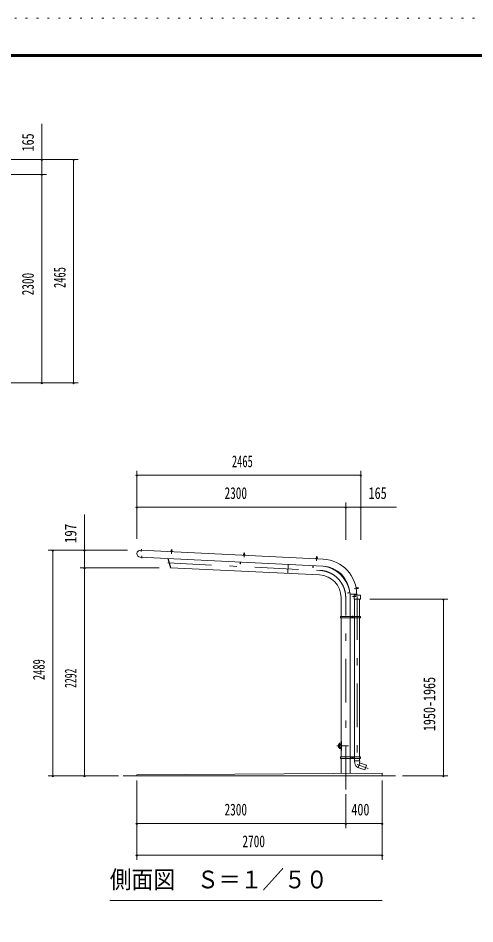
# Model space of a CAD drawing. Units: millimetres, scale not verified, with parts at other scales. Extents: x -25898 to 25908, y -10500 to 10500.
# Drawn here: x 6085 to 11113, y 514 to 10500 of the extents above; entities that cross this region are included whole.
import ezdxf
from ezdxf.enums import TextEntityAlignment as Align

# ---------------------------------------------------------------- set-up
doc = ezdxf.new("R2010")
doc.units = ezdxf.units.MM
doc.header["$LTSCALE"] = 40
doc.linetypes.add('USER3', pattern=[24, 12, -5, 2, -5])
doc.linetypes.add('USER4', pattern=[3, 0.5, -2.5])
for name, color, linetype, lineweight in [('0-2_1-05BOLD', 7, 'Continuous', 18), ('0-3_1-25CENTER', 3, 'USER3', 18), ('0-5_1-55DIM', 3, 'Continuous', 18), ('0-C_F-F1PAPER', 5, 'Continuous', 18), ('0-D_F-E_J_ADD', 5, 'USER4', 18)]:
    doc.layers.add(name, color=color, linetype=linetype, lineweight=lineweight)
doc.styles.add('ＭＳ ゴシック', font='')
doc.styles.get('ＭＳ ゴシック').set_extended_font_data('MS Gothic')

msp = doc.modelspace()

# ---------------------------------------------------------------- linework, layer by layer
at = {"layer": '0-2_1-05BOLD'}
for p, q in [((7432.89, 4633.77), (9442.17, 4535.5)), ((7771.46, 4627.95), (7771.21, 4622.83)), ((7772.16, 4637.24), (7771.73, 4628.44)), ((7777.69, 4622.51), (7777.94, 4627.63)), ((9438.41, 4458.59), (7429.12, 4556.87)), ((8570.5, 4588.87), (8570.25, 4583.75)), ((8576.74, 4583.43), (8576.99, 4588.55)), ((9369.3, 4544.67), (9369.55, 4549.79)), ((9376.03, 4549.47), (9375.78, 4544.36)), ((9058.87, 4477.16), (9054.01, 4377.67)), ((9811.53, 4216.93), (9816.58, 4217.74)), ((9817.6, 4211.32), (9812.54, 4210.52)), ((9826.76, 4213.03), (9818.06, 4211.65)), ((9640.62, 3904.27), (9640.62, 4111.67)), ((9735.66, 4162.96), (9716.67, 4159.95)), ((9742.22, 4111.67), (9742.22, 3904.27)), ((9813.1, 4149.37), (9750.77, 4148.83)), ((9784.08, 4139.37), (9784.08, 4149.12)), ((9787.28, 4149.14), (9787.28, 4139.37)), ((9789.98, 3904.27), (9789.98, 4094.37)), ((9844.98, 4094.37), (9844.98, 3904.27)), ((9632.92, 3896.27), (9639.02, 3896.27)), ((9639.02, 3888.27), (9639.02, 3904.27)), ((9743.82, 3904.27), (9743.82, 3888.27)), ((9788.38, 3888.27), (9788.38, 3904.27)), ((9846.57, 3904.27), (9846.57, 3888.27)), ((9846.57, 3896.27), (9852.68, 3896.27)), ((9640.62, 2354.27), (9640.62, 3888.27)), ((9742.22, 3888.27), (9742.22, 2354.27)), ((9789.98, 2354.27), (9789.98, 3888.27)), ((9844.98, 3888.27), (9844.98, 2354.27)), ((9639.02, 2346.27), (9632.92, 2346.27)), ((9639.02, 2338.27), (9639.02, 2354.27)), ((9640.62, 2172.26), (9640.62, 2338.27)), ((9742.22, 2338.27), (9742.22, 2173.03)), ((9743.82, 2354.27), (9743.82, 2338.27)), ((9788.38, 2338.27), (9788.38, 2354.27)), ((9789.98, 2312.81), (9789.98, 2338.27)), ((9844.98, 2338.27), (9844.98, 2312.81)), ((9846.57, 2354.27), (9846.57, 2338.27)), ((9852.68, 2346.27), (9846.57, 2346.27)), ((9847.97, 2289.72), (9829.17, 2238.03)), ((7241.42, 2145.67), (10241.42, 2145.67))]:
    msp.add_line(p, q, dxfattribs=at)
for points in [[(7766.38, 4621.47), (7766.46, 4623.06), (7782.44, 4622.28), (7782.36, 4620.68)], [(8565.43, 4582.39), (8565.51, 4583.98), (8581.49, 4583.2), (8581.41, 4581.6)], [(9380.45, 4542.52), (9364.47, 4543.31), (9364.55, 4544.9), (9380.53, 4544.12)], [(9811.71, 4205.58), (9813.28, 4205.83), (9810.78, 4221.63), (9809.2, 4221.38)], [(9782.89, 4094.37), (9782.89, 4139.37), (9852.88, 4139.37), (9852.88, 4094.37)], [(9632.92, 3888.27), (9632.92, 3904.27), (9852.68, 3904.27), (9852.68, 3888.27)], [(9852.68, 2338.27), (9852.68, 2354.27), (9632.92, 2354.27), (9632.92, 2338.27)]]:
    msp.add_lwpolyline(points, close=True, dxfattribs=at)
for points in [[(7767.96, 4622.99), (7768.21, 4628.11), (7769.11, 4628.57), (7780.34, 4628.02), (7781.19, 4627.47), (7780.94, 4622.36)], [(7777.72, 4628.14), (7778.15, 4636.95), (7772.16, 4637.24), (7772.68, 4637.72), (7777.68, 4637.47), (7778.15, 4636.95)], [(8576.77, 4589.06), (8577.2, 4597.87), (8571.2, 4598.16), (8570.77, 4589.36)], [(8571.2, 4598.16), (8571.73, 4598.64), (8576.72, 4598.39), (8577.2, 4597.87)], [(7732.78, 4542.01), (7764.43, 4439.76), (7767.49, 4440.71)], [(9403.59, 4360.58), (7767.53, 4440.59), (7736.18, 4541.85)], [(8531.31, 4502.96), (8530.33, 4482.98), (8533.53, 4482.82), (8534.5, 4502.8)], [(8567.01, 4583.91), (8567.26, 4589.03), (8568.15, 4589.49), (8579.39, 4588.94), (8580.23, 4588.39), (8579.98, 4583.28)], [(9379.03, 4544.2), (9379.28, 4549.31), (9378.44, 4549.86), (9367.2, 4550.41), (9366.3, 4549.95), (9366.05, 4544.83)], [(9369.82, 4550.28), (9370.25, 4559.08), (9376.24, 4558.79), (9375.81, 4549.99)], [(9376.24, 4558.79), (9375.77, 4559.31), (9370.77, 4559.56), (9370.25, 4559.08)], [(9333.55, 4463.72), (9332.57, 4443.75), (9329.38, 4443.9), (9330.35, 4463.88)], [(9813.05, 4207.31), (9818.11, 4208.11), (9818.47, 4209.05), (9816.71, 4220.16), (9816.08, 4220.94), (9811.02, 4220.14)], [(9817.12, 4217.57), (9825.82, 4218.95), (9826.76, 4213.03), (9827.18, 4213.6), (9826.4, 4218.53), (9825.82, 4218.95)], [(9716.67, 4159.95), (9716.17, 4163.11), (9735.47, 4166.17)], [(9826.4, 2239.04), (9902.18, 2211.46), (9920.99, 2263.14), (9844.98, 2290.81), (9846.98, 2312.81), (9787.98, 2312.81), (9790.44, 2285.74)], [(10091.42, 2145.67), (10091.42, 2175.67), (7391.42, 2155.67), (7391.42, 2145.67)]]:
    msp.add_lwpolyline(points, dxfattribs=at)
for centre in [(9766.1, 3896.27), (9766.1, 2346.27)]:
    msp.add_circle(centre, 6.25, dxfattribs=at)
for centre, radius, start, end in [((7431, 4595.32), 38.5, 87.19829, 267.19829), ((7767.28, 4619.42), 2, 87.1998, 267.1998), ((7769.72, 4625.66), 2.88, 52.81573, 112.81573), ((7774.2, 4617.56), 10.75, 69.61203, 104.78795), ((7779.45, 4625.18), 2.88, 61.58424, 121.58424), ((7781.27, 4618.73), 2, 267.20061, 87.20061), ((8566.33, 4580.34), 2, 87.1998, 267.1998), ((8568.76, 4586.58), 2.88, 52.81573, 112.81573), ((8573.24, 4578.48), 10.75, 69.61203, 104.78795), ((8578.5, 4586.1), 2.88, 61.58424, 121.58424), ((8580.31, 4579.65), 2, 267.20061, 87.20061), ((9365.38, 4541.26), 2, 87.1998, 267.1998), ((9367.81, 4547.5), 2.88, 52.81573, 112.81573), ((9372.29, 4539.4), 10.75, 69.61203, 104.78795), ((9377.54, 4547.02), 2.88, 61.58424, 121.58424), ((9379.36, 4540.58), 2, 267.20061, 87.20061), ((9423.12, 4145.97), 390, 359.03136, 87.20001), ((9423.12, 4145.97), 313, 3.12109, 87.19995), ((9391.42, 4111.67), 350.8, 13.59305, 80.90588), ((9391.42, 4111.67), 249.2, 0, 87.19994), ((9807.71, 4220.13), 1.67, 8.99695, 188.99695), ((9810.01, 4206.32), 1.56, 188.99661, 8.99661), ((9813.99, 4218.97), 2.88, 334.61195, 34.61195), ((9806.97, 4212.93), 10.75, 351.41122, 26.58714), ((9815.51, 4209.35), 2.88, 343.38046, 43.38046), ((9750.63, 4163.83), 15, 183.12274, 270.49994), ((9391.42, 4111.67), 350.8, 0, 6.85475), ((9423.12, 4145.97), 375, 358.9926, 0.49994), ((9643.42, 2475.67), 33, 94.86974, 265.13026), ((9643.42, 2475.67), 22.5, 97.1521, 262.8479), ((9642.27, 2475.67), 21.35, 94.43256, 265.56744), ((9642.27, 2475.67), 19.05, 94.96883, 265.03117), ((9845.21, 2290.72), 55, 185.19513, 249.99989)]:
    msp.add_arc(centre, radius, start, end, dxfattribs=at)
at = {"layer": '0-3_1-25CENTER'}
for p, q in [((7442.08, 4643.63), (7440.89, 4619.36)), ((7775.61, 4646.24), (7773.07, 4594.54)), ((8574.65, 4607.16), (8572.12, 4555.46)), ((7446.56, 4571.43), (7445.37, 4547.16)), ((9371.17, 4516.38), (9373.7, 4568.08)), ((7733.08, 4493.14), (9406.07, 4411.31)), ((9835.34, 4217.42), (9784.22, 4209.32)), ((9691.42, 1995.67), (9691.42, 4111.67)), ((9767.28, 4124.37), (9806.29, 4124.37)), ((9753.6, 3896.27), (9778.6, 3896.27)), ((9766.1, 3908.77), (9766.1, 3883.77)), ((9643.42, 2425.67), (9643.42, 2525.67)), ((9723.42, 2475.67), (9593.42, 2475.67)), ((9778.6, 2346.27), (9753.6, 2346.27)), ((9766.1, 2358.77), (9766.1, 2333.77))]:
    msp.add_line(p, q, dxfattribs=at)
msp.add_lwpolyline([(9817.48, 4124.37), (9817.48, 2271.55), (9940.22, 2226.88)], dxfattribs=at)
msp.add_arc((9391.42, 4111.67), 300, 0, 87.19994, dxfattribs=at)
at = {"layer": '0-5_1-55DIM'}
for p, q in [((6346.43, 8942.67), (6346.43, 9335.17)), ((6746.43, 8942.67), (5694.43, 8942.67)), ((6356.43, 8942.67), (6336.43, 8942.67)), ((6346.43, 8777.67), (6346.43, 8942.67)), ((6706.43, 8942.67), (6686.43, 8942.67)), ((6696.43, 8942.67), (6696.43, 6477.67)), ((5846.43, 8777.67), (6396.43, 8777.67)), ((6356.43, 8777.67), (6336.43, 8777.67)), ((6346.43, 6477.67), (6346.43, 8777.67)), ((5699.43, 6477.67), (6746.43, 6477.67)), ((6356.43, 6477.67), (6336.43, 6477.67)), ((6706.43, 6477.67), (6686.43, 6477.67)), ((7391.42, 4759.67), (7391.42, 5509.67)), ((9856.42, 4747.67), (9856.42, 5509.67)), ((7401.42, 5459.67), (7381.42, 5459.67)), ((7391.42, 5459.67), (9856.42, 5459.67)), ((9866.42, 5459.67), (9846.42, 5459.67)), ((7401.42, 5109.67), (7381.42, 5109.67)), ((7391.42, 5109.67), (9691.42, 5109.67)), ((9701.42, 5109.67), (9681.42, 5109.67)), ((9691.42, 4747.67), (9691.42, 5159.67)), ((9691.42, 5109.67), (9856.42, 5109.67)), ((9866.42, 5109.67), (9846.42, 5109.67)), ((9856.42, 5109.67), (10248.92, 5109.67)), ((6816.43, 5027.17), (6816.43, 4634.67)), ((6416.43, 4634.67), (7288.46, 4634.67)), ((6476.43, 4634.67), (6456.43, 4634.67)), ((6466.43, 2145.67), (6466.43, 4634.67)), ((6826.43, 4634.67), (6806.43, 4634.67)), ((6816.43, 4437.67), (6816.43, 4634.67)), ((6766.43, 4437.67), (7636.53, 4437.67)), ((6826.43, 4437.67), (6806.43, 4437.67)), ((6816.43, 2145.67), (6816.43, 4437.67)), ((9955.75, 4094.37), (10816.42, 4094.37)), ((10776.42, 4094.37), (10756.42, 4094.37)), ((10766.42, 4094.37), (10766.42, 2145.67)), ((7191.42, 2145.67), (6416.43, 2145.67)), ((6476.43, 2145.67), (6456.43, 2145.67)), ((6826.43, 2145.67), (6806.43, 2145.67)), ((10816.42, 2145.67), (10316.42, 2145.67)), ((10776.42, 2145.67), (10756.42, 2145.67)), ((7391.42, 1220.67), (7391.42, 2095.67)), ((10091.42, 2095.67), (10091.42, 1220.67)), ((9691.42, 1945.67), (9691.42, 1570.67)), ((7401.42, 1620.67), (7381.42, 1620.67)), ((7391.42, 1620.67), (9691.42, 1620.67)), ((9701.42, 1620.67), (9681.42, 1620.67)), ((9691.42, 1620.67), (10091.42, 1620.67)), ((10101.42, 1620.67), (10081.42, 1620.67)), ((7401.42, 1270.67), (7381.42, 1270.67)), ((7391.42, 1270.67), (10091.42, 1270.67)), ((10101.42, 1270.67), (10081.42, 1270.67)), ((10094.06, 770.67), (7094.06, 770.67))]:
    msp.add_line(p, q, dxfattribs=at)
for centre in [(6346.43, 8942.67), (6696.43, 8942.67), (6346.43, 8777.67), (6346.43, 6477.67), (6696.43, 6477.67), (7391.42, 5459.67), (9856.42, 5459.67), (7391.42, 5109.67), (9691.42, 5109.67), (9856.42, 5109.67), (6466.43, 4634.67), (6816.43, 4634.67), (6816.43, 4437.67), (10766.42, 4094.37), (6466.43, 2145.67), (6816.43, 2145.67), (10766.42, 2145.67), (7391.42, 1620.67), (9691.42, 1620.67), (10091.42, 1620.67), (7391.42, 1270.67), (10091.42, 1270.67)]:
    msp.add_arc(centre, 10, 180, 0, dxfattribs=at)
at = {"layer": '0-C_F-F1PAPER'}
for points in [[(25407.78, -10000), (-3292.22, -10000), (-3292.22, 10100), (25407.78, 10100)], [(25405.28, -9997.5), (-3289.72, -9997.5), (-3289.72, 10097.5), (25405.28, 10097.5)], [(25402.78, -9995), (25402.78, 10095), (-3287.22, 10095), (-3287.22, -9995)], [(25400.28, -9992.5), (-3284.72, -9992.5), (-3284.72, 10092.5), (25400.28, 10092.5)], [(25397.78, -9990), (25397.78, 10090), (-3282.22, 10090), (-3282.22, -9990)], [(25395.28, -9987.5), (-3279.72, -9987.5), (-3279.72, 10087.5), (25395.28, 10087.5)], [(25392.78, -9985), (25392.78, 10085), (-3277.22, 10085), (-3277.22, -9985)], [(25390.28, -9982.5), (-3274.72, -9982.5), (-3274.72, 10082.5), (25390.28, 10082.5)], [(25387.78, -9980), (-3272.22, -9980), (-3272.22, 10080), (25387.78, 10080)], [(25385.28, -9977.5), (-3269.72, -9977.5), (-3269.72, 10077.5), (25385.28, 10077.5)], [(25382.78, -9975), (25382.78, 10075), (-3267.22, 10075), (-3267.22, -9975)]]:
    msp.add_lwpolyline(points, close=True, dxfattribs=at)
at = {"layer": '0-D_F-E_J_ADD'}
msp.add_lwpolyline([(25907.78, -10500), (-3792.22, -10500), (-3792.22, 10500), (25907.78, 10500)], close=True, dxfattribs=at)

# ---------------------------------------------------------------- texts
at = {"layer": '0-5_1-55DIM', "color": 7, "style": 'ＭＳ ゴシック'}
for s, width, p in [('165', 0.75, (6296.43, 9030.03)), ('2465', 0.65, (6646.43, 7524.85)), ('2300', 0.7, (6296.43, 7443.74)), ('197', 0.8, (6766.43, 4712.29)), ('2489', 0.65, (6416.43, 3201.91)), ('2292', 0.6, (6766.43, 3115.79)), ('1950-1965', 0.75, (10716.42, 2638.99))]:
    msp.add_text(s, height=130.2, rotation=90, dxfattribs=dict(at, width=width)).set_placement(p, align=Align.BOTTOM_LEFT)
for s, height, width, p in [('2465', 130.2, 0.65, (8438.59, 5509.67)), ('2300', 130.2, 0.7, (8357.48, 5159.67)), ('165', 130.2, 0.75, (9943.77, 5159.67)), ('2300', 130.2, 0.7, (8357.48, 1670.67)), ('400', 130.2, 0.75, (9753.79, 1670.67)), ('2700', 130.2, 0.7, (8554.82, 1320.67)), ('側面図\u3000Ｓ＝１／５０', 195.4, 0.9, (7094.06, 847.31))]:
    msp.add_text(s, height=height, dxfattribs=dict(at, width=width)).set_placement(p, align=Align.BOTTOM_LEFT)

doc.saveas('drawing.dxf')
